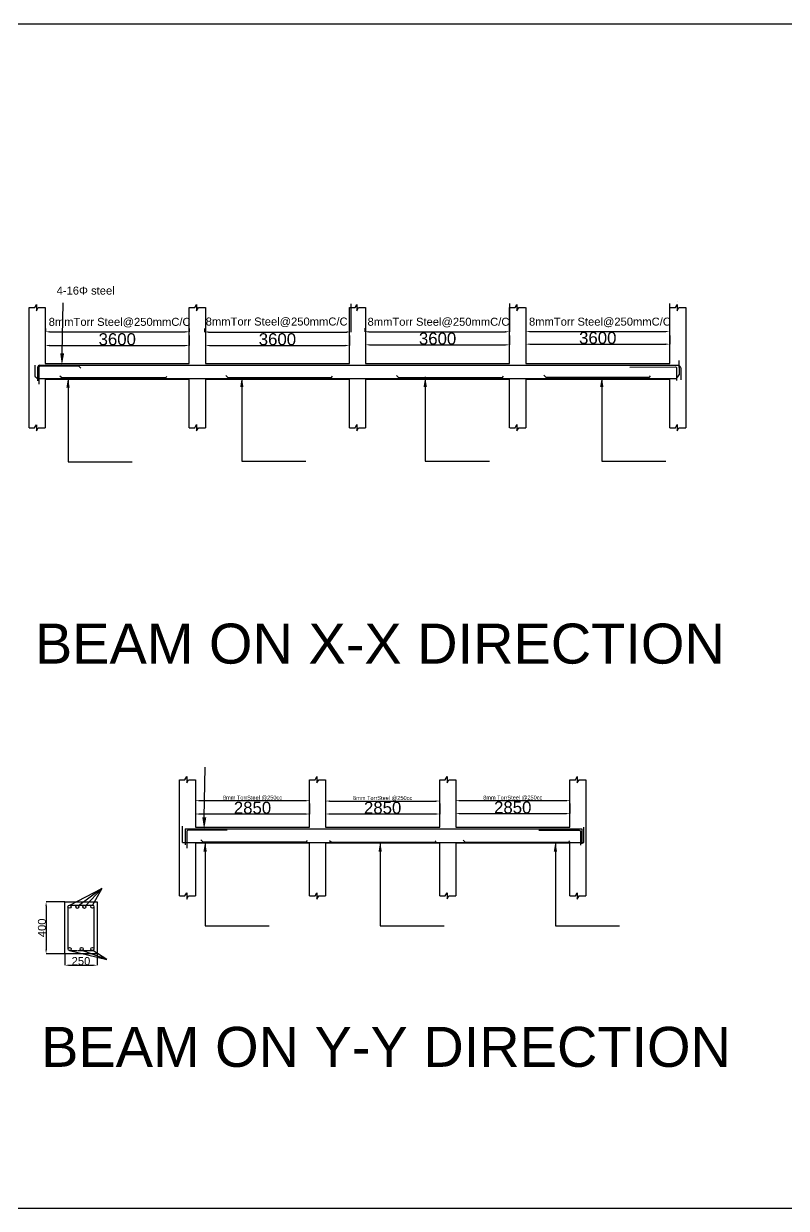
# Model space of a CAD drawing. Header units: inches. Extents: x -3102 to 105348, y -51805 to 114594.
# Drawn here: x 66818 to 85863, y -20470 to 9122 of the extents above; entities that cross this region are included whole.
import ezdxf
from ezdxf import colors
from ezdxf.entities.mleader import LeaderData, LeaderLine
from ezdxf.math import Vec2, Vec3

# ---------------------------------------------------------------- set-up
doc = ezdxf.new("R2010")
doc.units = ezdxf.units.IN
doc.header["$LTSCALE"] = 36
doc.header["$MEASUREMENT"] = 0
doc.linetypes.add('ACAD_ISO09W100', pattern=[45, 24, -3, 6, -3, 6, -3])
doc.linetypes.add('CENTER', pattern=[2, 1.25, -0.25, 0.25, -0.25])
doc.layers.get('0').update_dxf_attribs({"linetype": 'CENTER'})
doc.layers.add('dim', color=51, linetype='Continuous')
doc.layers.add('Layer1', color=7, linetype='ACAD_ISO09W100')
doc.styles.add('Annotative', font='arial.ttf')
doc.styles.get("Standard").update_dxf_attribs({"font": 'arial.ttf', "height": 1})
doc.dimstyles.new('Annotative', dxfattribs={"dimscale": 0, "dimtxt": 100, "dimasz": 100, "dimexe": 0.18, "dimexo": 0.0625, "dimgap": 1, "dimtad": 1, "dimtoh": 1, "dimdec": 0, "dimzin": 0, "dimdsep": 46, "dimtxsty": 'Annotative', "dimcen": 0.09, "dimclrt": 2, "dimadec": 0, "dimazin": 0, "dimtfac": 1, "dimtdec": 0, "dimtofl": 0, "dimtmove": 0, "dimatfit": 3, "dimfxl": 1, "dimtfillclr": 2, "dimtolj": 1, "dimtzin": 0, "dimarcsym": 0})
doc.dimstyles.new('ISO-25', dxfattribs={"dimtxt": 100, "dimasz": 250, "dimexe": 1.25, "dimexo": 0.625, "dimgap": 25, "dimtad": 1, "dimtoh": 1, "dimtxsty": 'Annotative', "dimcen": 2.5, "dimclrt": 2, "dimadec": 0, "dimazin": 0, "dimtfac": 1, "dimtmove": 0, "dimatfit": 3, "dimfxl": 1, "dimarcsym": 0})

# ---------------------------------------------------------------- blocks, each defined once
blk = doc.blocks.new('*D41')
at = {"layer": 'Defpoints', "color": 0, "linetype": 'Continuous', "lineweight": -2, "ltscale": 30, "transparency": 16777216}
for p in [(67354, 1330), (70954, 1330), (70954, 1084)]:
    blk.add_point(p, dxfattribs=at)
at = {"layer": 'dim', "color": 1, "linetype": 'Continuous', "lineweight": -2, "ltscale": 30, "transparency": 16777216}
for p, q in [((67354, 1330), (67354, 1083)), ((70954, 1330), (70954, 1083)), ((67454, 1084), (70854, 1084))]:
    blk.add_line(p, q, dxfattribs=at)
for points in [[(67454, 1100), (67454, 1067), (67354, 1084)], [(70854, 1100), (70854, 1067), (70954, 1084)]]:
    blk.add_solid(points, dxfattribs=at)
at = {"layer": 'dim', "color": 1, "linetype": 'Continuous', "lineweight": -2, "ltscale": 30, "transparency": 16777216, "insert": (69154, 1238), "char_height": 300, "attachment_point": 5, "style": 'Annotative'}
blk.add_mtext('\\A1;3600', dxfattribs=at)
blk = doc.blocks.new('*D42')
at = {"layer": 'Defpoints', "color": 0, "linetype": 'Continuous', "lineweight": -2, "ltscale": 30, "transparency": 16777216}
for p in [(71354, 1330), (74954, 1330), (74954, 1083)]:
    blk.add_point(p, dxfattribs=at)
at = {"layer": 'dim', "color": 1, "linetype": 'Continuous', "lineweight": -2, "ltscale": 30, "transparency": 16777216}
for p, q in [((71354, 1330), (71354, 1083)), ((74954, 1330), (74954, 1083)), ((71454, 1083), (74854, 1083))]:
    blk.add_line(p, q, dxfattribs=at)
for points in [[(71454, 1100), (71454, 1067), (71354, 1083)], [(74854, 1100), (74854, 1067), (74954, 1083)]]:
    blk.add_solid(points, dxfattribs=at)
at = {"layer": 'dim', "color": 1, "linetype": 'Continuous', "lineweight": -2, "ltscale": 30, "transparency": 16777216, "insert": (73154, 1237), "char_height": 300, "attachment_point": 5, "style": 'Annotative'}
blk.add_mtext('\\A1;3600', dxfattribs=at)
blk = doc.blocks.new('*D43')
at = {"layer": 'Defpoints', "color": 0, "linetype": 'Continuous', "lineweight": -2, "ltscale": 30, "transparency": 16777216}
for p in [(75354, 1330), (78954, 1330), (78954, 1100)]:
    blk.add_point(p, dxfattribs=at)
at = {"layer": 'dim', "color": 1, "linetype": 'Continuous', "lineweight": -2, "ltscale": 30, "transparency": 16777216}
for p, q in [((75354, 1330), (75354, 1099)), ((78954, 1330), (78954, 1099)), ((75454, 1100), (78854, 1100))]:
    blk.add_line(p, q, dxfattribs=at)
for points in [[(75454, 1116), (75454, 1083), (75354, 1100)], [(78854, 1116), (78854, 1083), (78954, 1100)]]:
    blk.add_solid(points, dxfattribs=at)
at = {"layer": 'dim', "color": 1, "linetype": 'Continuous', "lineweight": -2, "ltscale": 30, "transparency": 16777216, "insert": (77154, 1254), "char_height": 300, "attachment_point": 5, "style": 'Annotative'}
blk.add_mtext('\\A1;3600', dxfattribs=at)
blk = doc.blocks.new('*D44')
at = {"layer": 'Defpoints', "color": 0, "linetype": 'Continuous', "lineweight": -2, "ltscale": 30, "transparency": 16777216}
for p in [(79354, 1330), (82954, 1330), (82954, 1116)]:
    blk.add_point(p, dxfattribs=at)
at = {"layer": 'dim', "color": 1, "linetype": 'Continuous', "lineweight": -2, "ltscale": 30, "transparency": 16777216}
for p, q in [((79354, 1330), (79354, 1116)), ((82954, 1330), (82954, 1116)), ((79454, 1116), (82854, 1116))]:
    blk.add_line(p, q, dxfattribs=at)
for points in [[(79454, 1133), (79454, 1100), (79354, 1116)], [(82854, 1133), (82854, 1100), (82954, 1116)]]:
    blk.add_solid(points, dxfattribs=at)
at = {"layer": 'dim', "color": 1, "linetype": 'Continuous', "lineweight": -2, "ltscale": 30, "transparency": 16777216, "insert": (81154, 1271), "char_height": 300, "attachment_point": 5, "style": 'Annotative'}
blk.add_mtext('\\A1;3600', dxfattribs=at)
blk = doc.blocks.new('*D45')
at = {"layer": 'Defpoints', "color": 0, "linetype": 'Continuous', "lineweight": -2, "ltscale": 30, "transparency": 16777216}
for p in [(71107, -10356), (73957, -10356), (73957, -10620)]:
    blk.add_point(p, dxfattribs=at)
at = {"layer": 'dim', "color": 0, "linetype": 'Continuous', "lineweight": -2, "ltscale": 30, "transparency": 16777216}
for p, q in [((71107, -10356), (71107, -10621)), ((73957, -10356), (73957, -10621)), ((71207, -10620), (73857, -10620))]:
    blk.add_line(p, q, dxfattribs=at)
for points in [[(71207, -10604), (71207, -10637), (71107, -10620)], [(73857, -10604), (73857, -10637), (73957, -10620)]]:
    blk.add_solid(points, dxfattribs=at)
at = {"layer": 'dim', "color": 1, "linetype": 'Continuous', "lineweight": -2, "ltscale": 30, "transparency": 16777216, "insert": (72532, -10466), "char_height": 300, "attachment_point": 5, "style": 'Annotative'}
blk.add_mtext('\\A1;2850', dxfattribs=at)
blk = doc.blocks.new('*D46')
at = {"layer": 'Defpoints', "color": 0, "linetype": 'Continuous', "lineweight": -2, "ltscale": 30, "transparency": 16777216}
for p in [(74357, -10356), (77207, -10356), (77207, -10620)]:
    blk.add_point(p, dxfattribs=at)
at = {"layer": 'dim', "color": 0, "linetype": 'Continuous', "lineweight": -2, "ltscale": 30, "transparency": 16777216}
for p, q in [((74357, -10356), (74357, -10621)), ((77207, -10356), (77207, -10621)), ((74457, -10620), (77107, -10620))]:
    blk.add_line(p, q, dxfattribs=at)
for points in [[(74457, -10604), (74457, -10637), (74357, -10620)], [(77107, -10604), (77107, -10637), (77207, -10620)]]:
    blk.add_solid(points, dxfattribs=at)
at = {"layer": 'dim', "color": 1, "linetype": 'Continuous', "lineweight": -2, "ltscale": 30, "transparency": 16777216, "insert": (75782, -10466), "char_height": 300, "attachment_point": 5, "style": 'Annotative'}
blk.add_mtext('\\A1;2850', dxfattribs=at)
blk = doc.blocks.new('*D47')
at = {"layer": 'Defpoints', "color": 0, "linetype": 'Continuous', "lineweight": -2, "ltscale": 30, "transparency": 16777216}
for p in [(77607, -10356), (80457, -10356), (80457, -10611)]:
    blk.add_point(p, dxfattribs=at)
at = {"layer": 'dim', "color": 0, "linetype": 'Continuous', "lineweight": -2, "ltscale": 30, "transparency": 16777216}
for p, q in [((77607, -10356), (77607, -10611)), ((80457, -10356), (80457, -10611)), ((77707, -10611), (80357, -10611))]:
    blk.add_line(p, q, dxfattribs=at)
for points in [[(77707, -10594), (77707, -10628), (77607, -10611)], [(80357, -10594), (80357, -10628), (80457, -10611)]]:
    blk.add_solid(points, dxfattribs=at)
at = {"layer": 'dim', "color": 1, "linetype": 'Continuous', "lineweight": -2, "ltscale": 30, "transparency": 16777216, "insert": (79031, -10457), "char_height": 300, "attachment_point": 5, "style": 'Annotative'}
blk.add_mtext('\\A1;2850', dxfattribs=at)
blk = doc.blocks.new('*D59')
at = {"layer": 'Defpoints', "color": 0, "linetype": 'Continuous', "lineweight": -2, "ltscale": 30, "transparency": 16777216}
for p in [(67843, -12817), (67377, -14112), (67843, -14112)]:
    blk.add_point(p, dxfattribs=at)
at = {"layer": 'dim', "color": 0, "linetype": 'Continuous', "lineweight": -2, "ltscale": 30, "transparency": 16777216}
for p, q in [((67843, -12817), (67377, -12817)), ((67377, -12917), (67377, -14012)), ((67843, -14112), (67377, -14112))]:
    blk.add_line(p, q, dxfattribs=at)
for points in [[(67360, -12917), (67394, -12917), (67377, -12817)], [(67360, -14012), (67394, -14012), (67377, -14112)]]:
    blk.add_solid(points, dxfattribs=at)
at = {"layer": 'dim', "color": 1, "linetype": 'Continuous', "lineweight": -2, "ltscale": 30, "transparency": 16777216, "insert": (67274, -13464), "char_height": 200, "attachment_point": 5, "rotation": 90, "style": 'Annotative'}
blk.add_mtext('\\A1;400', dxfattribs=at)
blk = doc.blocks.new('*D60')
at = {"layer": 'Defpoints', "color": 0, "linetype": 'Continuous', "lineweight": -2, "ltscale": 30, "transparency": 16777216}
for p in [(67843, -14112), (68653, -14112), (68653, -14398)]:
    blk.add_point(p, dxfattribs=at)
at = {"layer": 'dim', "color": 0, "linetype": 'Continuous', "lineweight": -2, "ltscale": 30, "transparency": 16777216}
for p, q in [((67843, -14112), (67843, -14399)), ((68653, -14112), (68653, -14399)), ((67943, -14398), (68553, -14398))]:
    blk.add_line(p, q, dxfattribs=at)
for points in [[(67943, -14382), (67943, -14415), (67843, -14398)], [(68553, -14382), (68553, -14415), (68653, -14398)]]:
    blk.add_solid(points, dxfattribs=at)
at = {"layer": 'dim', "color": 1, "linetype": 'Continuous', "lineweight": -2, "ltscale": 30, "transparency": 16777216, "insert": (68248, -14295), "char_height": 200, "attachment_point": 5, "style": 'Annotative'}
blk.add_mtext('\\A1;250', dxfattribs=at)
blk = doc.blocks.new('*D73')
at = {"color": 0, "linetype": 'Continuous', "lineweight": -2, "ltscale": 30, "transparency": 16777216}
for p, q in [((67364, 1511), (67364, 1425)), ((70954, 1511), (70954, 1425)), ((67464, 1425), (70854, 1425))]:
    blk.add_line(p, q, dxfattribs=at)
for points in [[(67464, 1442), (67464, 1408), (67364, 1425)], [(70854, 1442), (70854, 1408), (70954, 1425)]]:
    blk.add_solid(points, dxfattribs=at)
at = {"layer": 'Defpoints', "color": 0, "linetype": 'Continuous', "lineweight": -2, "ltscale": 30, "transparency": 16777216}
for p in [(67364, 1511), (70954, 1511), (70954, 1425)]:
    blk.add_point(p, dxfattribs=at)
at = {"color": 2, "linetype": 'Continuous', "lineweight": -2, "ltscale": 30, "transparency": 16777216, "insert": (69159, 1476), "char_height": 100, "attachment_point": 5, "style": 'Annotative'}
blk.add_mtext('\\A1;   ', dxfattribs=at)
blk = doc.blocks.new('*D76')
at = {"color": 0, "linetype": 'Continuous', "lineweight": -2, "ltscale": 30, "transparency": 16777216}
for p, q in [((74987, 2120), (74987, 1420)), ((71329, 1506), (71329, 1420)), ((71429, 1420), (74887, 1420))]:
    blk.add_line(p, q, dxfattribs=at)
for points in [[(71429, 1437), (71429, 1404), (71329, 1420)], [(74887, 1437), (74887, 1404), (74987, 1420)]]:
    blk.add_solid(points, dxfattribs=at)
at = {"layer": 'Defpoints', "color": 0, "linetype": 'Continuous', "lineweight": -2, "ltscale": 30, "transparency": 16777216}
for p in [(74987, 2120), (71329, 1506), (74987, 1420)]:
    blk.add_point(p, dxfattribs=at)
at = {"color": 2, "linetype": 'Continuous', "lineweight": -2, "ltscale": 30, "transparency": 16777216, "insert": (73158, 1471), "char_height": 100, "attachment_point": 5, "style": 'Annotative'}
blk.add_mtext('\\A1;   ', dxfattribs=at)
blk = doc.blocks.new('*D79')
at = {"color": 0, "linetype": 'Continuous', "lineweight": -2, "ltscale": 30, "transparency": 16777216}
for p, q in [((78950, 2131), (78950, 1426)), ((75334, 1512), (75334, 1426)), ((75434, 1426), (78850, 1426))]:
    blk.add_line(p, q, dxfattribs=at)
for points in [[(75434, 1443), (75434, 1409), (75334, 1426)], [(78850, 1443), (78850, 1409), (78950, 1426)]]:
    blk.add_solid(points, dxfattribs=at)
at = {"layer": 'Defpoints', "color": 0, "linetype": 'Continuous', "lineweight": -2, "ltscale": 30, "transparency": 16777216}
for p in [(78950, 2131), (75334, 1512), (78950, 1426)]:
    blk.add_point(p, dxfattribs=at)
at = {"color": 2, "linetype": 'Continuous', "lineweight": -2, "ltscale": 30, "transparency": 16777216, "insert": (77142, 1477), "char_height": 100, "attachment_point": 5, "style": 'Annotative'}
blk.add_mtext('\\A1;   ', dxfattribs=at)
blk = doc.blocks.new('*D82')
at = {"color": 0, "linetype": 'Continuous', "lineweight": -2, "ltscale": 30, "transparency": 16777216}
for p, q in [((82944, 2133), (82944, 1431)), ((79360, 1517), (79360, 1431)), ((79460, 1431), (82844, 1431))]:
    blk.add_line(p, q, dxfattribs=at)
for points in [[(79460, 1448), (79460, 1414), (79360, 1431)], [(82844, 1448), (82844, 1414), (82944, 1431)]]:
    blk.add_solid(points, dxfattribs=at)
at = {"layer": 'Defpoints', "color": 0, "linetype": 'Continuous', "lineweight": -2, "ltscale": 30, "transparency": 16777216}
for p in [(82944, 2133), (79360, 1517), (82944, 1431)]:
    blk.add_point(p, dxfattribs=at)
at = {"color": 2, "linetype": 'Continuous', "lineweight": -2, "ltscale": 30, "transparency": 16777216, "insert": (81152, 1482), "char_height": 100, "attachment_point": 5, "style": 'Annotative'}
blk.add_mtext('\\A1;   ', dxfattribs=at)
blk = doc.blocks.new('*D85')
at = {"color": 0, "linetype": 'Continuous', "lineweight": -2, "ltscale": 30, "transparency": 16777216}
for p, q in [((71107, -10287), (71107, -10288)), ((71207, -10287), (73857, -10287)), ((73957, -10287), (73957, -10287))]:
    blk.add_line(p, q, dxfattribs=at)
for points in [[(71207, -10271), (71207, -10304), (71107, -10287)], [(73857, -10271), (73857, -10304), (73957, -10287)]]:
    blk.add_solid(points, dxfattribs=at)
at = {"layer": 'Defpoints', "color": 0, "linetype": 'Continuous', "lineweight": -2, "ltscale": 30, "transparency": 16777216}
for p in [(71107, -10287), (73957, -10287), (73957, -10287)]:
    blk.add_point(p, dxfattribs=at)
at = {"color": 2, "linetype": 'Continuous', "lineweight": -2, "ltscale": 30, "transparency": 16777216, "insert": (72532, -10221), "char_height": 100, "attachment_point": 5, "style": 'Annotative'}
blk.add_mtext('\\A1;8mm TorrSteel @250cc', dxfattribs=at)
blk = doc.blocks.new('*D88')
at = {"color": 0, "linetype": 'Continuous', "lineweight": -2, "ltscale": 30, "transparency": 16777216}
for p, q in [((74357, -10296), (74357, -10297)), ((74457, -10296), (77107, -10296)), ((77207, -10296), (77207, -10296))]:
    blk.add_line(p, q, dxfattribs=at)
for points in [[(74457, -10280), (74457, -10313), (74357, -10296)], [(77107, -10280), (77107, -10313), (77207, -10296)]]:
    blk.add_solid(points, dxfattribs=at)
at = {"layer": 'Defpoints', "color": 0, "linetype": 'Continuous', "lineweight": -2, "ltscale": 30, "transparency": 16777216}
for p in [(74357, -10296), (77207, -10296), (77207, -10296)]:
    blk.add_point(p, dxfattribs=at)
at = {"color": 2, "linetype": 'Continuous', "lineweight": -2, "ltscale": 30, "transparency": 16777216, "insert": (75782, -10230), "char_height": 100, "attachment_point": 5, "style": 'Annotative'}
blk.add_mtext('\\A1;8mm TorrSteel @250cc', dxfattribs=at)
blk = doc.blocks.new('*D91')
at = {"color": 0, "linetype": 'Continuous', "lineweight": -2, "ltscale": 30, "transparency": 16777216}
for p, q in [((77607, -10287), (77607, -10287)), ((77707, -10287), (80357, -10287)), ((80457, -10287), (80457, -10287))]:
    blk.add_line(p, q, dxfattribs=at)
for points in [[(77707, -10270), (77707, -10304), (77607, -10287)], [(80357, -10270), (80357, -10304), (80457, -10287)]]:
    blk.add_solid(points, dxfattribs=at)
at = {"layer": 'Defpoints', "color": 0, "linetype": 'Continuous', "lineweight": -2, "ltscale": 30, "transparency": 16777216}
for p in [(77607, -10287), (80457, -10287), (80457, -10287)]:
    blk.add_point(p, dxfattribs=at)
at = {"color": 2, "linetype": 'Continuous', "lineweight": -2, "ltscale": 30, "transparency": 16777216, "insert": (79032, -10220), "char_height": 100, "attachment_point": 5, "style": 'Annotative'}
blk.add_mtext('\\A1;8mm TorrSteel @250cc', dxfattribs=at)

msp = doc.modelspace()

# ---------------------------------------------------------------- linework, layer by layer
at = {"color": 0, "linetype": 'Continuous', "ltscale": 7}
for p, q in [((66953.903, 630.009), (66953.903, 2030.009)), ((67353.903, 2030.009), (67353.903, 630.009)), ((70953.903, 630.009), (70953.903, 2030.009)), ((71353.903, 2030.009), (71353.903, 630.009)), ((74953.903, 630.009), (74953.903, 2030.009)), ((75353.903, 2030.009), (75353.903, 630.009)), ((78953.903, 630.009), (78953.903, 2030.009)), ((79353.903, 2030.009), (79353.903, 630.009)), ((82953.903, 630.009), (82953.903, 2030.009)), ((83353.903, 2030.009), (83353.903, 630.009)), ((83153.903, 587.854), (83153.903, 587.849)), ((66953.903, -969.991), (66953.903, 230.009)), ((67353.903, 230.009), (67353.903, -969.991)), ((70953.903, -969.991), (70953.903, 230.009)), ((71353.903, 230.009), (71353.903, -969.991)), ((74953.903, -969.991), (74953.903, 230.009)), ((75353.903, 230.009), (75353.903, -969.991)), ((78953.903, -969.991), (78953.903, 230.009)), ((79353.903, 230.009), (79353.903, -969.991)), ((82953.903, -969.991), (82953.903, 230.009)), ((83353.903, 230.009), (83353.903, -969.991))]:
    msp.add_line(p, q, dxfattribs=at)
at = {"linetype": 'Continuous'}
for p, q in [((67983.445, -14030.733), (68157.555, -14030.733)), ((68174.675, -14030.733), (68542.443, -14030.733))]:
    msp.add_line(p, q, dxfattribs=at)
at = {"color": 0, "linetype": 'Continuous', "ltscale": 7}
for points in [[(66953.903, 230.009), (66953.903, 630.009)], [(67353.903, 630.009), (70953.903, 630.009)], [(71353.903, 630.009), (74953.903, 630.009)], [(75353.903, 630.009), (78953.903, 630.009)], [(79353.903, 630.009), (82953.903, 630.009)], [(83353.903, 630.009), (83353.903, 230.009)], [(70953.903, 230.009), (67353.903, 230.009)], [(74953.903, 230.009), (71353.903, 230.009)], [(78953.903, 230.009), (75353.903, 230.009)], [(82953.903, 230.009), (79353.903, 230.009)]]:
    msp.add_lwpolyline(points, dxfattribs=at)
at = {"linetype": 'Continuous'}
msp.add_lwpolyline([(67843.405, -12817.032), (68652.539, -12817.032), (68652.539, -14111.647), (67843.405, -14111.647)], close=True, dxfattribs=at)
for points in [[(67924.318, -13991.895), (67924.318, -12946.785)], [(67961.249, -12897.945), (68535.136, -12897.945)], [(68571.626, -12935.775), (68571.626, -14000.49)]]:
    msp.add_lwpolyline(points, dxfattribs=at)
for centre in [(67962.82, -12936.025), (68156.248, -12938.38), (68333.028, -12938.38), (68532.798, -12936.713), (67964.338, -13992.025), (68265.268, -13993.178), (68532.584, -13993.167)]:
    msp.add_circle(centre, 38.838, dxfattribs=at)
at = {"layer": 'Defpoints', "linetype": 'Continuous', "lineweight": -2, "ltscale": 30}
for p, q in [((-3101.5, 9121.637), (105347.5, 9121.637)), ((67091.644, 2030.009), (67136.644, 2107.951)), ((67136.644, 2107.951), (67136.644, 2107.951)), ((67136.644, 2107.951), (67136.644, 1951.951)), ((71091.644, 2030.066), (71136.644, 2108.009)), ((71136.644, 2108.009), (71136.644, 2108.009)), ((71136.644, 2108.009), (71136.644, 1952.009)), ((75091.644, 2030.066), (75136.644, 2108.009)), ((75136.644, 2108.009), (75136.644, 2108.009)), ((75136.644, 2108.009), (75136.644, 1952.009)), ((79091.206, 2030.124), (79136.206, 2108.066)), ((79136.206, 2108.066), (79136.206, 1952.066)), ((83091.644, 2030.066), (83136.644, 2108.009)), ((83136.644, 2186.009), (83136.644, 2186.009)), ((83136.644, 2108.009), (83136.644, 1952.009)), ((66953.903, 2030.009), (67091.644, 2030.009)), ((67136.644, 1951.951), (67182.429, 2030.009)), ((67182.429, 2030.009), (67353.903, 2030.009)), ((70953.903, 2030.066), (71091.644, 2030.066)), ((71136.644, 1952.009), (71182.429, 2030.066)), ((71182.429, 2030.066), (71353.903, 2030.066)), ((74953.903, 2030.066), (75091.644, 2030.066)), ((75136.644, 1952.009), (75182.429, 2030.066)), ((75182.429, 2030.066), (75353.903, 2030.066)), ((78953.464, 2030.124), (79091.206, 2030.124)), ((79136.206, 1952.066), (79181.991, 2030.124)), ((79181.991, 2030.124), (79353.464, 2030.124)), ((82953.903, 2030.066), (83091.644, 2030.066)), ((83136.644, 1952.009), (83182.429, 2030.066)), ((83182.429, 2030.066), (83353.903, 2030.066)), ((83183, 711.137), (83184.361, 348.524)), ((67093.312, 589.051), (67094.839, 321.14)), ((67168, 203.137), (67167.34, 554.181)), ((67221.5, 565.137), (67195.5, 545.137)), ((67195.5, 545.137), (67195.5, 117.137)), ((67214.026, 589.042), (83183.463, 587.847)), ((67246.5, 565.137), (67221.5, 565.137)), ((68197.5, 565.137), (67246.5, 565.137)), ((67723, 325.137), (67772.5, 279.637)), ((68245.809, 519.423), (68197.5, 565.137)), ((70364.5, 279.637), (70390, 312.137)), ((71862.5, 331.137), (71912, 285.637)), ((74504, 285.637), (74529.5, 318.137)), ((76131.5, 333.137), (76181, 287.637)), ((78773, 287.637), (78798.5, 320.137)), ((79808, 338.637), (79857.5, 293.137)), ((81959, 545.137), (83085.5, 551.637)), ((82449.5, 293.137), (82475, 325.637)), ((83085.5, 551.637), (83109, 545.637)), ((83109, 545.637), (83121.5, 530.637)), ((83121.5, 530.637), (83119.5, 209.637)), ((83235.5, 223.137), (83234.181, 517.679)), ((67153.903, 261.232), (83106.526, 262.437)), ((67772.5, 279.637), (70364.5, 279.637)), ((71912, 285.637), (74504, 285.637)), ((76181, 287.637), (78773, 287.637)), ((79857.5, 293.137), (82449.5, 293.137)), ((66953.61, -973.243), (67091.351, -973.243)), ((67091.351, -973.243), (67136.351, -895.301)), ((67136.351, -895.301), (67136.351, -895.301)), ((67136.351, -895.301), (67136.351, -1051.301)), ((67136.351, -1051.301), (67182.136, -973.243)), ((67182.136, -973.243), (67353.61, -973.243)), ((70954.074, -970.045), (71091.816, -970.045)), ((71091.816, -970.045), (71136.816, -892.103)), ((71136.816, -892.103), (71136.816, -892.103)), ((71136.816, -892.103), (71136.816, -1048.103)), ((71136.816, -1048.103), (71182.601, -970.045)), ((71182.601, -970.045), (71354.074, -970.045)), ((74954.01, -970.492), (75091.751, -970.492)), ((75091.751, -970.492), (75136.751, -892.55)), ((75136.751, -892.55), (75136.751, -892.55)), ((75136.751, -892.55), (75136.751, -1048.55)), ((75136.751, -1048.55), (75182.536, -970.492)), ((75182.536, -970.492), (75354.01, -970.492)), ((78954.446, -971.335), (79092.187, -971.335)), ((79092.187, -971.335), (79137.187, -893.393)), ((79137.187, -893.393), (79137.187, -893.393)), ((79137.187, -893.393), (79137.187, -1049.393)), ((79137.187, -1049.393), (79182.972, -971.335)), ((79182.972, -971.335), (79354.446, -971.335)), ((82954.198, -971.108), (83091.939, -971.108)), ((83091.939, -971.108), (83136.939, -893.166)), ((83136.939, -893.166), (83136.939, -893.166)), ((83136.939, -893.166), (83136.939, -1049.166)), ((83136.939, -1049.166), (83182.724, -971.108)), ((83182.724, -971.108), (83354.198, -971.108)), ((70707.263, -9764.466), (70845.004, -9764.466)), ((70707.263, -10947.947), (70707.263, -9764.524)), ((70845.004, -9764.466), (70890.004, -9686.524)), ((70890.004, -9686.524), (70890.004, -9686.524)), ((70890.004, -9686.524), (70890.004, -9842.524)), ((70890.004, -9842.524), (70935.789, -9764.466)), ((70935.789, -9764.466), (71107.263, -9764.466)), ((71107.263, -9764.524), (71107.263, -10947.947)), ((73957.263, -9764.466), (74095.004, -9764.466)), ((73957.263, -9764.466), (74095.004, -9764.466)), ((73957.263, -10947.947), (73957.263, -9764.524)), ((74095.004, -9764.466), (74140.004, -9686.524)), ((74095.004, -9764.466), (74140.004, -9686.524)), ((74140.004, -9686.524), (74140.004, -9686.524)), ((74140.004, -9686.524), (74140.004, -9842.524)), ((74140.004, -9686.524), (74140.004, -9686.524)), ((74140.004, -9686.524), (74140.004, -9842.524)), ((74140.004, -9842.524), (74185.789, -9764.466)), ((74140.004, -9842.524), (74185.789, -9764.466)), ((74185.789, -9764.466), (74357.263, -9764.466)), ((74185.789, -9764.466), (74357.263, -9764.466)), ((74357.263, -9764.524), (74357.263, -10947.947)), ((77207.263, -9764.466), (77345.004, -9764.466)), ((77207.263, -10947.947), (77207.263, -9764.524)), ((77345.004, -9764.466), (77390.004, -9686.524)), ((77390.004, -9686.524), (77390.004, -9842.524)), ((77390.004, -9842.524), (77435.789, -9764.466)), ((77435.789, -9764.466), (77607.263, -9764.466)), ((77607.263, -9764.524), (77607.263, -10947.947)), ((80457.263, -9764.466), (80595.004, -9764.466)), ((80457.263, -10947.947), (80457.263, -9764.524)), ((80595.004, -9764.466), (80640.004, -9686.524)), ((80640.004, -9686.524), (80640.004, -9686.524)), ((80640.004, -9686.524), (80640.004, -9842.524)), ((80640.004, -9842.524), (80685.789, -9764.466)), ((80685.789, -9764.466), (80857.263, -9764.466)), ((80857.263, -9764.524), (80857.263, -11864.524)), ((70786, -11332.863), (70786, -10927.863)), ((70848.71, -10992.358), (80760, -10991.363)), ((70848.71, -10992.358), (70848.71, -11387.863)), ((70920, -11026.363), (70894, -11046.363)), ((70894, -11046.363), (70894, -11474.363)), ((70945, -11026.363), (70920, -11026.363)), ((71896, -11026.363), (70945, -11026.363)), ((79679, -11025.863), (80688, -11025.863)), ((80688, -11025.863), (80708.5, -11032.863)), ((80708.5, -11032.863), (80721, -11052.863)), ((80721, -11052.863), (80723.5, -11396.363)), ((80760, -10991.363), (80760, -11365.363)), ((80807, -11334.363), (80807, -10948.863)), ((70707.263, -12664.524), (70707.263, -11347.947)), ((70786, -11332.863), (80807, -11334.363)), ((71107.263, -11347.947), (71107.263, -11864.524)), ((71240, -11268.363), (71289.5, -11313.863)), ((71289.5, -11313.863), (73881.5, -11313.863)), ((73881.5, -11313.863), (73907, -11281.363)), ((73957.263, -12664.524), (73957.263, -11347.947)), ((74357.263, -11347.947), (74357.263, -11864.524)), ((74453, -11278.363), (74502.5, -11323.863)), ((74502.5, -11323.863), (77094.5, -11323.863)), ((77094.5, -11323.863), (77120, -11291.363)), ((77207.263, -12664.524), (77207.263, -11347.947)), ((77607.263, -11347.947), (77607.263, -11864.524)), ((77790.5, -11276.363), (77840, -11321.863)), ((77840, -11321.863), (80432, -11321.863)), ((80432, -11321.863), (80457.5, -11289.363)), ((80457.263, -12664.524), (80457.263, -11347.947)), ((71107.263, -11864.524), (71107.263, -12664.524)), ((74357.263, -11864.524), (74357.263, -12664.524)), ((77607.263, -11864.524), (77607.263, -12664.524)), ((80857.263, -11864.524), (80857.263, -12664.524)), ((67970.459, -12897.945), (68769.452, -12480.374)), ((68769.452, -12480.374), (68187.365, -12915.139)), ((68769.452, -12480.374), (68359.821, -12910.263)), ((68769.452, -12480.374), (68535.136, -12897.945)), ((70707.044, -12665.637), (70844.785, -12665.637)), ((70844.785, -12665.637), (70889.785, -12587.694)), ((70889.785, -12587.694), (70889.785, -12587.694)), ((70889.785, -12587.694), (70889.785, -12743.694)), ((70889.785, -12743.694), (70935.57, -12665.637)), ((70935.57, -12665.637), (71107.044, -12665.637)), ((73957.061, -12665.735), (74094.802, -12665.735)), ((74094.802, -12665.735), (74139.802, -12587.792)), ((74139.802, -12587.792), (74139.802, -12587.792)), ((74139.802, -12587.792), (74139.802, -12743.792)), ((74139.802, -12743.792), (74185.587, -12665.735)), ((74185.587, -12665.735), (74357.061, -12665.735)), ((77207.489, -12664.642), (77345.23, -12664.642)), ((77345.23, -12664.642), (77390.23, -12586.7)), ((77390.23, -12586.7), (77390.23, -12586.7)), ((77390.23, -12586.7), (77390.23, -12742.7)), ((77390.23, -12742.7), (77436.016, -12664.642)), ((77436.016, -12664.642), (77607.489, -12664.642)), ((80458.053, -12667.146), (80595.794, -12667.146)), ((80595.794, -12667.146), (80640.794, -12589.204)), ((80640.794, -12589.204), (80640.794, -12589.204)), ((80640.794, -12589.204), (80640.794, -12745.204)), ((80640.794, -12745.204), (80686.579, -12667.146)), ((80686.579, -12667.146), (80858.053, -12667.146)), ((67963.157, -14030.733), (68895.677, -14250.759)), ((68895.677, -14250.759), (68275.17, -14030.733)), ((68895.677, -14250.759), (68542.443, -14030.733)), ((-3101.5, -20469.863), (105347.5, -20469.863))]:
    msp.add_line(p, q, dxfattribs=at)
for points in [[(82903.903, 587.868), (83015, 587.868), (83183.463, 587.851)], [(70707.263, -11347.947), (70707.263, -10947.947)], [(71107.263, -10947.947), (73957.263, -10947.947)], [(74357.263, -10947.947), (77207.263, -10947.947)], [(77607.263, -10947.947), (80457.263, -10947.947)], [(73957.263, -11347.947), (71107.263, -11347.947)], [(77207.263, -11347.947), (74357.263, -11347.947)], [(80457.263, -11347.947), (77607.263, -11347.947)]]:
    msp.add_lwpolyline(points, dxfattribs=at)
for centre, radius, start, end in [((83043.671, 433.391), 208.323, 132.138284, 132.1382841), ((67278.889, 443.525), 221.026, 213.6222171, 235.5642478), ((67308.951, 413.225), 199.806, 118.3649034, 135.1326932), ((83005.201, 432.28), 197.77, 300.8193651, 334.9441619), ((83043.671, 433.391), 208.323, 23.8662995, 47.8548536)]:
    msp.add_arc(centre, radius, start, end, dxfattribs=at)

# ---------------------------------------------------------------- texts
at = {"linetype": 'Continuous', "ltscale": 3}
for s, p in [('BEAM ON X-X DIRECTION ', (67097.867, -6863.841)), ('BEAM ON Y-Y DIRECTION', (67251.383, -16937.048))]:
    msp.add_text(s, height=1000, dxfattribs=at).set_placement(p)
at = {"color": 1, "linetype": 'ByBlock', "ltscale": 3, "insert": (67640, 2554.942), "char_height": 200, "attachment_point": 1}
msp.add_mtext_dynamic_manual_height_columns('{\\C0;4-16Φ steel \\P}', width=3623.38609, gutter_width=0, heights=[438.9], dxfattribs=at)
at = {"layer": 'Layer1', "lineweight": 100, "char_height": 200, "attachment_point": 1}
for insert in [(67364.082, 2107.022), (71285.684, 2115.091), (75326.75, 2109.593), (79359.554, 2112.923)]:
    msp.add_mtext_dynamic_manual_height_columns('\\P 8mmTorr Steel@250mmC/C', width=4128.1327, gutter_width=1000, heights=[0], dxfattribs=dict(at, insert=insert))

# ---------------------------------------------------------------- dimensions: what is measured, and where the dimension line sits
at = {"linetype": 'Continuous', "lineweight": -2, "ltscale": 30}
for base, p1, p2, text, picture, middle in [((74987.263, 1420.326), (71329.223, 1506.394), (74987.263, 2119.863), '   ', '*D76', (73158.243, 1471.326)), ((78950.487, 1426.02), (75333.513, 1512.089), (78950.487, 2131.055), '   ', '*D79', (77142, 1477.02)), ((82943.724, 1431.038), (79359.554, 1517.107), (82943.724, 2132.744), '   ', '*D82', (81151.639, 1482.038)), ((70953.903, 1425.137), (67364.082, 1511.205), (70953.903, 1511.205), '   ', '*D73', (69158.992, 1476.137)), ((73957.263, -10287.476), (71107.263, -10287.418), (73957.263, -10287.476), '8mm TorrSteel @250cc', '*D85', (72532.263, -10220.855)), ((77207.263, -10296.406), (74357.263, -10296.348), (77207.263, -10296.406), '8mm TorrSteel @250cc', '*D88', (75782.263, -10229.785)), ((80457.263, -10287.027), (77607.263, -10286.969), (80457.263, -10287.027), '8mm TorrSteel @250cc', '*D91', (79032.263, -10220.406))]:
    dim = msp.add_linear_dim(base=base, p1=p1, p2=p2, text=text, dimstyle='Annotative', dxfattribs=at)
    dim.commit()
    dim.dimension.update_dxf_attribs({"geometry": picture, "text_midpoint": middle})
at = {"layer": 'dim', "color": 1, "linetype": 'Continuous', "lineweight": -2, "ltscale": 30}
for base, p1, p2, override, picture, middle in [((70953.903, 1083.614), (67353.903, 1330.009), (70953.903, 1330.009), {"dimtxt": 300, "dimclrd": 1, "dimclre": 1, "dimclrt": 1}, '*D41', (69153.903, 1237.889)), ((74953.903, 1083.195), (71353.903, 1330.009), (74953.903, 1330.009), {"dimtxt": 300, "dimclrd": 1, "dimclre": 1, "dimclrt": 1}, '*D42', (73153.903, 1237.469)), ((78953.903, 1099.568), (75353.903, 1330.009), (78953.903, 1330.009), {"dimtxt": 300, "dimclrd": 1, "dimclre": 1, "dimclrt": 1}, '*D43', (77153.903, 1253.842)), ((82953.903, 1116.258), (79353.903, 1330.009), (82953.903, 1330.009), {"dimtxt": 300, "dimclrd": 1, "dimclre": 1, "dimclrt": 1}, '*D44', (81153.903, 1270.533)), ((73957.263, -10620.47), (71107.263, -10356.236), (73957.263, -10356.236), {"dimtxt": 300, "dimclrt": 1}, '*D45', (72532.263, -10466.298)), ((77207.263, -10620.47), (74357.263, -10356.236), (77207.263, -10356.236), {"dimtxt": 300, "dimclrt": 1}, '*D46', (75782.263, -10466.298))]:
    dim = msp.add_linear_dim(base=base, p1=p1, p2=p2, dimstyle='Annotative', override=override, dxfattribs=at)
    dim.commit()
    dim.dimension.update_dxf_attribs({"geometry": picture, "text_midpoint": middle})
dim = msp.add_linear_dim(base=(80457.263, -10610.896), p1=(77607.263, -10356.236), p2=(80457.263, -10356.236), dimstyle='Annotative', override={"dimtxt": 300, "dimclrt": 1}, dxfattribs=at)
dim.commit()
dim.dimension.update_dxf_attribs({"geometry": '*D47', "text_midpoint": (79031.109, -10610.896), "dimtype": 160})
dim = msp.add_linear_dim(base=(67376.902, -14111.647), p1=(67843.405, -12817.032), p2=(67843.405, -14111.647), angle=90, text='400', dimstyle='Annotative', override={"dimtxt": 200, "dimclrt": 1}, dxfattribs=at)
dim.commit()
dim.dimension.update_dxf_attribs({"geometry": '*D59', "text_midpoint": (67273.787, -13464.339)})
dim = msp.add_linear_dim(base=(68652.539, -14398.363), p1=(67843.405, -14111.647), p2=(68652.539, -14111.647), text='250', dimstyle='Annotative', override={"dimtxt": 200, "dimclrt": 1}, dxfattribs=at)
dim.commit()
dim.dimension.update_dxf_attribs({"geometry": '*D60', "text_midpoint": (68247.972, -14295.249)})

# ---------------------------------------------------------------- leaders
at = {"linetype": 'ByBlock', "ltscale": 3}
for points in [[(76845.5, 298.634), (76845.5, -1803.025), (78446.812, -1803.025)], [(81254.5, 298.634), (81254.5, -1803.025), (82855.812, -1803.025)], [(67924.5, 276.552), (67924.5, -1825.108), (69525.812, -1825.108)], [(72265, 292.134), (72265, -1809.525), (73866.312, -1809.525)], [(71348.5, -11308.366), (71348.5, -13410.025), (72949.812, -13410.025)], [(75721, -11314.866), (75721, -13416.525), (77322.312, -13416.525)], [(80097, -11314.866), (80097, -13416.525), (81698.312, -13416.525)]]:
    msp.add_leader(points, dimstyle='ISO-25', override={"dimgap": 25, "dimtad": 0}, dxfattribs=at)
at = {"linetype": 'Continuous', "lineweight": -2, "ltscale": 30}
ml = msp.add_multileader_mtext('Standard', dxfattribs=at)
ml.set_content('', color=256)
ml.set_leader_properties()
ml.build(insert=Vec2(0, 0))
ml.multileader.update_dxf_attribs({"dogleg_length": 0.36, "arrow_head_size": 300})
ctx = ml.context
ctx.base_point, ctx.char_height, ctx.arrow_head_size, ctx.landing_gap_size, ctx.plane_origin = Vec3(67801.765, 2150.436), 100, 300, 0.09, Vec3(67772.405, 590.436)
notes = []
notes.append((ctx, [(0, (1, 1, 0), (67801.405, 2150.436), (1, 0), 0.36, [(0, [(67772.405, 590.436)], 0, [])])]))
ctx.mtext.insert, ctx.mtext.flow_direction = Vec3(67801.855, 2200.436), 5
ml = msp.add_multileader_mtext('Standard', dxfattribs=at)
ml.set_content('', color=256)
ml.set_leader_properties()
ml.build(insert=Vec2(0, 0))
ml.multileader.update_dxf_attribs({"dogleg_length": 0.36, "arrow_head_size": 300})
ctx = ml.context
ctx.base_point, ctx.char_height, ctx.arrow_head_size, ctx.landing_gap_size, ctx.plane_origin = Vec3(71352.151, -9446.153), 100, 300, 0.09, Vec3(71322.791, -11006.153)
notes.append((ctx, [(0, (1, 1, 0), (71351.791, -9446.153), (1, 0), 0.36, [(0, [(71322.791, -11006.153)], 0, [])])]))
ctx.mtext.insert, ctx.mtext.flow_direction = Vec3(71352.241, -9396.153), 5
for ctx, leaders in notes:
    for number, flags, end, landing, length, lines in leaders:
        leader = LeaderData()
        leader.index, (leader.has_last_leader_line, leader.has_dogleg_vector, leader.attachment_direction) = number, flags
        leader.last_leader_point, leader.dogleg_vector, leader.dogleg_length = Vec3(end), Vec3(landing), length
        for number, points, colour, breaks in lines:
            line = LeaderLine()
            line.index, line.vertices, line.color, line.breaks = number, Vec3.list(points), colors.encode_raw_color(colour), breaks
            leader.lines.append(line)
        ctx.leaders.append(leader)

doc.saveas('drawing.dxf')
